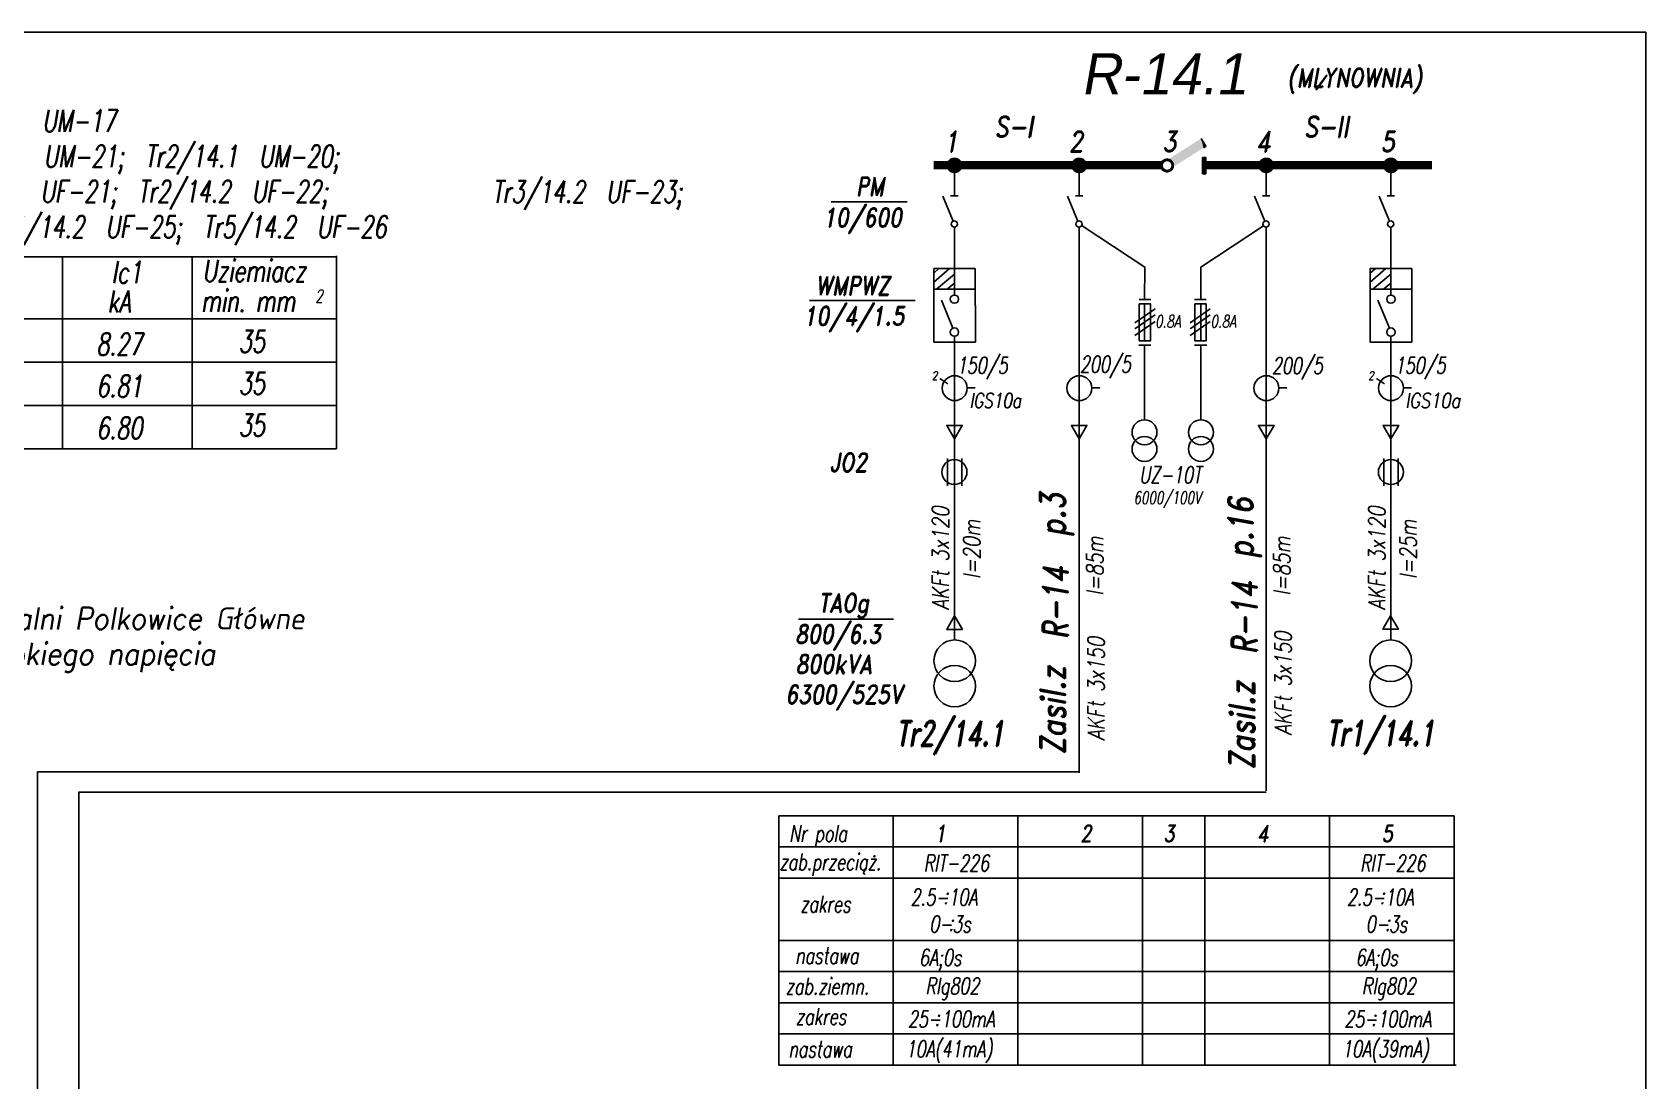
# Model space of a CAD drawing. Header units: millimetres. Extents: x 0 to 420, y 0 to 295.
# Drawn here: x 224.4 to 420, y 167.9 to 295 of the extents above; entities that cross this region are included whole.
import ezdxf

# ---------------------------------------------------------------- set-up
doc = ezdxf.new("R2010")
doc.units = ezdxf.units.MM
for name, color, linetype in [('ALICJA', 7, 'Continuous'), ('LINIE', 7, 'Continuous'), ('STYKI', 7, 'Continuous')]:
    doc.layers.add(name, color=color, linetype=linetype)
doc.styles.add('ROMAND', font='romand', dxfattribs={"width": 0.7, "oblique": 10, "height": 3.5})
doc.styles.add('ROMANS', font='romans', dxfattribs={"width": 0.7, "oblique": 10, "height": 3.8})
doc.styles.add('TECHNIC', font='te______.pfb', dxfattribs={"oblique": 10, "height": 12})

# ---------------------------------------------------------------- blocks, each defined once
blk = doc.blocks.new('5')
for p, q in [((-3.19, 0), (0, 0)), ((0, 0.92), (0, -0.86)), ((7.51, 0), (10.42, 0))]:
    blk.add_line(p, q)
blk.add_circle((6.76, 0.04), 0.75)
at = {"layer": 'STYKI'}
blk.add_line((0.07, 2.82), (6.07, 0.32), dxfattribs=at)
blk = doc.blocks.new('8')
for p, q in [((-1.51, 6.04), (-1.51, -0.48)), ((1.96, 6.08), (1.96, -0.51))]:
    blk.add_line(p, q)
at = {"color": 7}
blk.add_line((0.21, 7.71), (0.21, -2.15), dxfattribs=at)
blk.add_circle((0.19, 2.81), 3)
blk = doc.blocks.new('*U6')
at = {"color": 0}
mesh = blk.add_polyface(dxfattribs=at)
corners = [(0, 0), (3.75, 6.51), (-3.76, 6.5)]
mesh.append_faces([[corners[k] for k in face] for face in [(0, 1, 2)]], dxfattribs={"color": 0})
blk = doc.blocks.new('6')
at = {"color": 7}
blk.add_line((-0.47, 6.02), (-0.47, -1.14), dxfattribs=at)
at = {"xscale": 0.5, "yscale": 0.5, "zscale": 0.5}
blk.add_blockref('*U6', (-0.47, 0.77), dxfattribs=at)
blk = doc.blocks.new('3')
at = {"color": 7}
blk.add_line((0, 8.61), (0, -2.22), dxfattribs=at)
blk.add_line((3.06, 3.05), (4.99, 3.05))
blk.add_circle((0.05, 3), 3)
blk = doc.blocks.new('1')
for p, q in [((-5, 0), (-5, 17.7)), ((-5, 17.7), (5, 17.7)), ((-1.23, 17.7), (-5, 14.38)), ((-3.74, 17.7), (-5, 16.54)), ((0, 16.37), (-4.31, 12.7)), ((0, 19.09), (0, 11.32)), ((3.94, 17.7), (5, 17.7)), ((5, 17.7), (5.04, 0)), ((-5, 12.7), (5, 12.7)), ((0, 14.18), (-1.78, 12.7)), ((-4.76, 0), (-5, 0)), ((5.04, 0), (-4.76, 0)), ((0, 1.39), (0, -1.61))]:
    blk.add_line(p, q)
for centre in [(0, 10.32), (0, 2.39)]:
    blk.add_circle(centre, 1)
at = {"layer": 'STYKI'}
blk.add_line((-3.11, 10.08), (-0.36, 3.31), dxfattribs=at)

msp = doc.modelspace()

# ---------------------------------------------------------------- linework, layer by layer
for p, q in [((420, 295), (0, 295)), ((420, 0), (420, 295))]:
    msp.add_line(p, q)
at = {"color": 7}
for p, q in [((381.32, 289.84), (379.98, 288.08)), ((380.12, 288.08), (381.32, 289.77)), ((379.98, 288.08), (380.12, 288.08)), ((366.1, 282.13), (366.64, 281.18)), ((366.66, 281.14), (366.39, 280.99)), ((366.64, 281.18), (366.66, 281.14)), ((336.18, 279.34), (336.18, 276.34)), ((351.3, 279.34), (351.3, 276.34)), ((361.38, 279.41), (361.38, 278.3)), ((366.42, 279.38), (366.42, 278.27)), ((373.98, 279.34), (373.98, 276.34)), ((389.1, 279.34), (389.1, 276.34)), ((336.18, 276.34), (336.18, 275.17)), ((389.1, 276.34), (389.1, 275.17)), ((321.23, 274.44), (330.45, 274.44)), ((336.18, 271.42), (336.18, 263.13)), ((351.3, 271.3), (351.3, 244.84)), ((351.65, 271.55), (359.25, 266.53)), ((373.64, 271.55), (366.04, 266.53)), ((373.98, 271.3), (373.98, 244.84)), ((389.1, 271.42), (389.1, 263.13)), ((187.75, 267.77), (261.25, 267.77)), ((228, 267.65), (228, 246.65)), ((243.75, 267.65), (243.75, 246.65)), ((261.25, 267.9), (261.25, 252.15)), ((359.25, 266.55), (359.24, 262.61)), ((366.04, 266.55), (366.04, 262.61)), ((228, 265.5), (228, 244.5)), ((243.75, 265.5), (243.75, 244.5)), ((261.25, 265.5), (261.25, 249.75)), ((318.59, 262.5), (331.41, 262.5)), ((358.57, 262.61), (359.98, 262.61)), ((366.71, 262.61), (365.3, 262.61)), ((187.75, 260.25), (261.25, 260.25)), ((358.06, 259.79), (360.5, 261.48)), ((358.06, 259.04), (360.5, 260.73)), ((359.24, 262.07), (359.24, 257.6)), ((364.76, 259.79), (367.2, 261.48)), ((364.76, 259.04), (367.2, 260.73)), ((366.04, 262.07), (366.05, 257.6)), ((358.06, 258.24), (360.5, 259.93)), ((364.76, 258.24), (367.2, 259.93)), ((336.18, 258.16), (336.18, 244.84)), ((358.53, 257.07), (359.98, 257.07)), ((359.24, 257.07), (359.23, 254.25)), ((366.76, 257.07), (365.3, 257.07)), ((366.05, 257.07), (366.05, 254.25)), ((389.1, 258.16), (389.1, 244.84)), ((187.75, 255), (261.25, 255)), ((359.23, 254.78), (359.22, 252.29)), ((335.39, 252.38), (334.42, 253.04)), ((366.05, 254.25), (366.06, 250.51)), ((388.31, 252.38), (387.34, 253.04)), ((359.22, 252.29), (359.22, 248.02)), ((366.06, 250.51), (366.06, 248.02)), ((261.25, 249.75), (187.75, 249.75)), ((261.25, 244.5), (261.25, 249.75)), ((336.18, 244.84), (336.18, 238.16)), ((351.3, 244.84), (351.3, 209.56)), ((373.98, 244.84), (373.98, 209.56)), ((389.1, 245.69), (389.1, 238.54)), ((187.75, 244.5), (261.25, 244.5)), ((336.18, 238.54), (336.18, 221.33)), ((389.1, 238.54), (389.1, 221.26)), ((351.3, 235.7), (351.3, 205.2)), ((317.28, 223.85), (328.77, 223.85)), ((319.93, 200.01), (314.89, 200.01)), ((314.89, 200.01), (314.89, 169.77)), ((316.15, 200.01), (396.79, 200.01)), ((328.75, 200.01), (328.75, 169.77)), ((331.27, 200.01), (396.79, 200.01)), ((343.87, 200.01), (343.87, 169.77)), ((358.99, 200.01), (358.99, 169.77)), ((366.55, 200.01), (366.55, 169.77)), ((381.67, 200.01), (381.67, 169.77)), ((396.79, 200.01), (396.79, 169.77)), ((396.79, 173.55), (396.79, 200.01)), ((319.93, 196.23), (314.89, 196.23)), ((316.15, 196.23), (396.79, 196.23)), ((331.27, 196.23), (396.79, 196.23)), ((319.93, 192.45), (314.89, 192.45)), ((316.15, 192.45), (396.79, 192.45)), ((331.27, 192.45), (396.79, 192.45)), ((319.93, 184.89), (314.89, 184.89)), ((319.93, 184.89), (314.89, 184.89)), ((316.15, 184.89), (396.79, 184.89)), ((331.27, 184.89), (396.79, 184.89)), ((319.93, 181.11), (314.89, 181.11)), ((316.15, 181.11), (396.79, 181.11)), ((331.27, 181.11), (396.79, 181.11)), ((319.93, 177.33), (314.89, 177.33)), ((316.15, 177.33), (396.79, 177.33)), ((331.27, 177.33), (396.79, 177.33)), ((319.93, 173.55), (314.89, 173.55)), ((316.15, 173.55), (396.79, 173.55)), ((331.27, 173.55), (396.79, 173.55)), ((314.89, 169.77), (397, 169.77))]:
    msp.add_line(p, q, dxfattribs=at)
for points, const_width in [([(335.64, 278.86, 1), (336.72, 278.86, 1)], 0.832), ([(335.64, 278.86, 1), (336.72, 278.86, 1)], 0.832), ([(350.76, 278.86, 1), (351.84, 278.86, 1)], 0.832), ([(350.76, 278.86, 1), (351.84, 278.86, 1)], 0.832), ([(373.44, 278.86, 1), (374.52, 278.86, 1)], 0.832), ([(388.56, 278.86, 1), (389.64, 278.86, 1)], 0.832), ([(388.56, 278.86, 1), (389.64, 278.86, 1)], 0.832), ([(335.77, 278.87, 1), (336.63, 278.87, 1)], 0.854), ([(350.86, 278.84, 1), (351.72, 278.84, 1)], 0.854), ([(361.28, 278.85, 1), (362.64, 278.85, 1)], 0.353), ([(373.54, 278.84, 1), (374.4, 278.84, 1)], 0.854), ([(388.69, 278.87, 1), (389.55, 278.87, 1)], 0.854)]:
    msp.add_lwpolyline(points, format="xyb", close=True, dxfattribs=dict(at, const_width=const_width))
for points in [[(366.26, 277.84), (366.26, 279.8), (366.67, 279.8), (366.67, 277.84)], [(366.26, 277.84), (366.26, 279.8), (366.51, 279.8), (366.51, 277.84)], [(358.58, 262.07), (358.58, 257.6), (359.95, 257.6), (359.95, 262.07)], [(366.71, 262.07), (366.71, 257.6), (365.33, 257.6), (365.33, 262.07)]]:
    msp.add_lwpolyline(points, close=True, dxfattribs=at)
at = {"const_width": 1}
for points in [[(333.64, 278.89), (361.42, 278.89)], [(366.33, 278.89), (394.1, 278.89)]]:
    msp.add_lwpolyline(points, dxfattribs=at)
at = {"color": 7}
for centre, radius in [((359.22, 246.51), 1.51), ((366.06, 246.51), 1.51), ((359.22, 244.48), 1.51), ((366.06, 244.48), 1.51), ((336.21, 218.8), 2.52), ((389.07, 218.8), 2.52), ((336.21, 215.72), 2.52), ((389.07, 215.72), 2.52)]:
    msp.add_circle(centre, radius, dxfattribs=at)
for points in [[(366.1, 282.13), (366.65, 281.13), (366.37, 280.99)], [(366.26, 279.8), (366.67, 279.8), (366.26, 277.83), (366.67, 277.84)]]:
    msp.add_solid(points, dxfattribs=at)
for points in [[(362.13, 279.62), (362.72, 278.68), (366.1, 282.13), (366.42, 281.02)], [(361.38, 279.41), (361.38, 278.3), (361.38, 279.41), (361.38, 278.3)]]:
    msp.add_trace(points, dxfattribs=at)
at = {"layer": 'LINIE', "color": 7}
for p, q in [((373.98, 244.84), (373.98, 205.45)), ((373.98, 239.66), (373.98, 203.04)), ((225, 205.33), (225, 62.5)), ((351.3, 205.33), (225, 205.33)), ((230, 202.92), (230, 57.5)), ((351.3, 202.88), (230, 202.88)), ((350, 202.88), (373.98, 202.88)), ((397, 169.77), (314.89, 169.77))]:
    msp.add_line(p, q, dxfattribs=at)

# ---------------------------------------------------------------- block references
at = {"color": 7, "xscale": -0.5040000000000049, "yscale": 0.5040000000000049, "zscale": 0.504, "rotation": 90}
for p in [(336.18, 275.16), (351.3, 275.16), (373.98, 275.16), (389.1, 275.16)]:
    msp.add_blockref('5', p, dxfattribs=at)
at = {"color": 7, "xscale": 0.504, "yscale": 0.504, "zscale": 0.504}
for name, p in [('1', (336.18, 257.44)), ('1', (389.1, 257.44)), ('3', (336.18, 250.34)), ('3', (351.3, 250.34)), ('3', (373.98, 250.34)), ('3', (389.1, 250.34)), ('6', (336.42, 245.3)), ('6', (351.54, 245.3)), ('6', (374.22, 245.3)), ('6', (389.34, 245.3)), ('8', (336.08, 240.26)), ('8', (389, 240.26))]:
    msp.add_blockref(name, p, dxfattribs=at)
at = {"xscale": 0.2520000000000095, "yscale": 0.2520000000000095, "zscale": 0.2520000000000095, "rotation": 180}
for p in [(336.19, 224.24), (389.07, 224.26)]:
    msp.add_blockref('*U6', p, dxfattribs=at)

# ---------------------------------------------------------------- texts
at = {"color": 7, "style": 'TECHNIC', "oblique": 10}
msp.add_text('R-14.1', height=5, dxfattribs=at).set_placement((351.51, 287.46))
at = {"color": 7, "oblique": 10}
for s, height, style, width, p in [('(MLYNOWNIA)', 2.268, 'ROMAND', 0.8, (376.57, 288.36)), ('R-14   UM-22;  Tr2/14.3  UM-17', 2.66, 'ROMANS', 0.7, (187.75, 282.94)), ('S-I', 2.52, 'ROMAND', 0.8, (341.02, 282.27)), ('S-II', 2.52, 'ROMAND', 0.8, (378.55, 282.27)), ('R-14.1  UM-19;  Tr1/14.1  UM-21;  Tr2/14.1  UM-20;                                                           ', 2.66, 'ROMANS', 0.7, (187.75, 278.64)), ('1', 2.52, 'ROMAND', 0.8, (334.92, 280.49)), ('2', 2.52, 'ROMAND', 0.8, (350.04, 280.49)), ('3', 2.52, 'ROMAND', 0.8, (361.38, 280.49)), ('4', 2.52, 'ROMAND', 0.8, (372.72, 280.49)), ('5', 2.52, 'ROMAND', 0.8, (387.84, 280.49)), ('Tr3/14.2  UF-23;', 2.66, 'ROMANS', 0.7, (280.11, 274.34)), ('PM', 2.268, 'ROMAND', 0.8, (324.22, 275.18)), ('10/600', 2.268, 'ROMAND', 0.8, (320.24, 271.41)), ('Ic1', 2.66, 'ROMANS', 0.7, (233.98, 264.57)), ('Uziemiacz', 2.66, 'ROMANS', 0.7, (244.99, 264.76)), ('WMPWZ', 2.268, 'ROMAND', 0.8, (319.31, 263.14)), ('kA', 2.66, 'ROMANS', 0.7, (233.48, 261.02)), ('min. mm', 2.66, 'ROMANS', 0.7, (244.82, 261.11)), ('2', 1.56, 'ROMANS', 0.7, (258.66, 262.23)), ('10/4/1.5', 2.268, 'ROMAND', 0.8, (317.88, 259.47)), ('0.8A', 1.512, 'ROMANS', 0.7, (360.51, 259.2)), ('0.8A', 1.512, 'ROMANS', 0.7, (367.23, 259.2)), ('8.27', 2.66, 'ROMANS', 0.7, (232.12, 255.86)), ('35', 2.66, 'ROMANS', 0.7, (249.37, 256.19)), ('150/5', 2.016, 'ROMANS', 0.7, (336.46, 253.61)), ('200/5', 2.016, 'ROMANS', 0.7, (351.39, 253.74)), ('200/5', 2.016, 'ROMANS', 0.7, (374.67, 253.57)), ('150/5', 2.016, 'ROMANS', 0.7, (389.57, 253.61)), ('6.81', 2.66, 'ROMANS', 0.7, (232.12, 250.78)), ('35', 2.66, 'ROMANS', 0.7, (249.37, 251.1)), ('2', 1.01, 'ROMANS', 0.8, (333.44, 252.87)), ('2', 1.01, 'ROMANS', 0.8, (386.36, 252.87)), ('IGS10a', 1.8, 'ROMAND', 0.75, (338, 249.45)), ('IGS10a', 1.8, 'ROMAND', 0.8, (390.85, 249.45)), ('35', 2.66, 'ROMANS', 0.7, (249.37, 246.02)), ('6.80', 2.66, 'ROMANS', 0.7, (232.12, 245.69)), ('JO2', 2.268, 'ROMAND', 0.8, (320.99, 241.72)), ('UZ-10T', 2.016, 'ROMAND', 0.7, (358.58, 240.33)), ('6000/100V', 1.512, 'ROMAND', 0.7, (357.89, 237.81)), ('TAOg', 2.268, 'ROMAND', 0.8, (319.67, 224.69)), ('KPG-Rozdzielnia Kopalni Polkowice Główne', 2.66, 'ROMANS', 0.9, (187.75, 222.61)), ('800/6.3', 2.268, 'ROMAND', 0.8, (316.85, 220.89)), ('RWN-rozdzielnia wysokiego napięcia', 2.66, 'ROMANS', 0.9, (187.75, 218.31)), ('800kVA', 2.268, 'ROMAND', 0.8, (316.9, 217.26)), ('6300/525V', 2.268, 'ROMAND', 0.8, (315.65, 213.59)), ('Tr2/14.1', 3.024, 'ROMAND', 0.7, (329.07, 208.49)), ('Tr1/14.1', 3.024, 'ROMAND', 0.7, (381.25, 208.53)), ('Nr pola', 2.016, 'ROMANS', 0.7, (316.13, 196.86)), ('1', 2.02, 'ROMAND', 0.8, (333.79, 196.85)), ('2', 2.02, 'ROMAND', 0.8, (351.43, 196.85)), ('3', 2.02, 'ROMAND', 0.8, (361.51, 196.85)), ('4', 2.02, 'ROMAND', 0.8, (372.85, 196.85)), ('5', 2.02, 'ROMAND', 0.8, (387.97, 196.85)), ('zab.przeciąż.', 2.016, 'ROMANS', 0.7, (314.95, 193.41)), ('RIT-226', 2.016, 'ROMANS', 0.7, (332.45, 193.27)), ('RIT-226', 2.016, 'ROMANS', 0.7, (385.37, 193.27)), ('zakres', 2.016, 'ROMANS', 0.7, (317.47, 188.3)), ('2.5-10A', 2.016, 'ROMANS', 0.7, (330.85, 189.13)), (':', 2.02, 'ROMANS', 0.7, (334.83, 189.32)), ('2.5-10A', 2.016, 'ROMANS', 0.7, (383.77, 189.13)), (':', 2.02, 'ROMANS', 0.7, (387.75, 189.32)), (' 0-3s', 2.016, 'ROMANS', 0.7, (332.17, 185.87)), (' 0-3s', 2.016, 'ROMANS', 0.7, (385.09, 185.87)), (':', 2.02, 'ROMANS', 0.7, (335.47, 186.05)), (':', 2.02, 'ROMANS', 0.7, (388.39, 186.05)), ('nastawa', 2.016, 'ROMANS', 0.7, (316.87, 182.05)), ('6A;0s', 2.016, 'ROMANS', 0.7, (331.88, 181.82)), ('6A;0s', 2.016, 'ROMANS', 0.7, (384.8, 181.82)), ('zab.ziemn.', 2.016, 'ROMANS', 0.7, (315.71, 178.33)), ('RIg802', 2.016, 'ROMANS', 0.7, (332.67, 178.36)), ('RIg802', 2.016, 'ROMANS', 0.7, (385.59, 178.36)), ('zakres', 2.016, 'ROMANS', 0.7, (316.94, 174.67)), ('25-100mA', 2.016, 'ROMANS', 0.7, (330.54, 174.36)), ('25-100mA', 2.016, 'ROMANS', 0.7, (383.46, 174.36)), (':', 2.02, 'ROMANS', 0.7, (333.79, 174.53)), (':', 2.02, 'ROMANS', 0.7, (386.71, 174.53)), ('nastawa', 2.016, 'ROMANS', 0.7, (316.05, 170.72)), ('10A(41mA)', 2.016, 'ROMANS', 0.7, (330.26, 170.73)), ('10A(39mA)', 2.016, 'ROMANS', 0.7, (383.18, 170.73))]:
    msp.add_text(s, height=height, dxfattribs=dict(at, style=style, width=width)).set_placement(p)
at = {"color": 7, "oblique": 10, "width": 0.8}
for s, height, style, p in [('p.3', 3.024, 'ROMAND', (349.59, 233.86)), ('AKFt 3x120', 2.016, 'ROMANS', (335.5, 224.94)), ('p.16', 3.024, 'ROMAND', (372.37, 231.23)), ('AKFt 3x120', 2.016, 'ROMANS', (388.41, 224.94)), ('l=20m', 2.016, 'ROMANS', (339.28, 228.72)), ('l=25m', 2.016, 'ROMANS', (392.2, 228.72)), ('l=85m', 2.016, 'ROMANS', (354.21, 226.69)), ('l=85m', 2.016, 'ROMANS', (376.89, 226.69)), ('R-14', 3.024, 'ROMAND', (349.93, 221.41)), ('R-14', 3.024, 'ROMAND', (372.85, 219.58)), ('AKFt 3x150', 2.016, 'ROMANS', (354.36, 209.12)), ('AKFt 3x150', 2.016, 'ROMANS', (377.04, 209.77)), ('Zasil.z', 3.024, 'ROMAND', (349.62, 207.41)), ('Zasil.z', 3.024, 'ROMAND', (372.54, 205.57))]:
    msp.add_text(s, height=height, rotation=90, dxfattribs=dict(at, style=style)).set_placement(p)
at = {"layer": 'ALICJA', "color": 7, "style": 'ROMANS', "oblique": 10, "width": 0.7}
for s, p in [('R-14.2  UF-24;  Tr1/14.2  UF-21;  Tr2/14.2  UF-22;                                                           ', (187.84, 274.38)), (' Tr4/14.2  UF-25;  Tr5/14.2  UF-26', (218.15, 270.08))]:
    msp.add_text(s, height=2.66, dxfattribs=at).set_placement(p)

doc.saveas('drawing.dxf')
